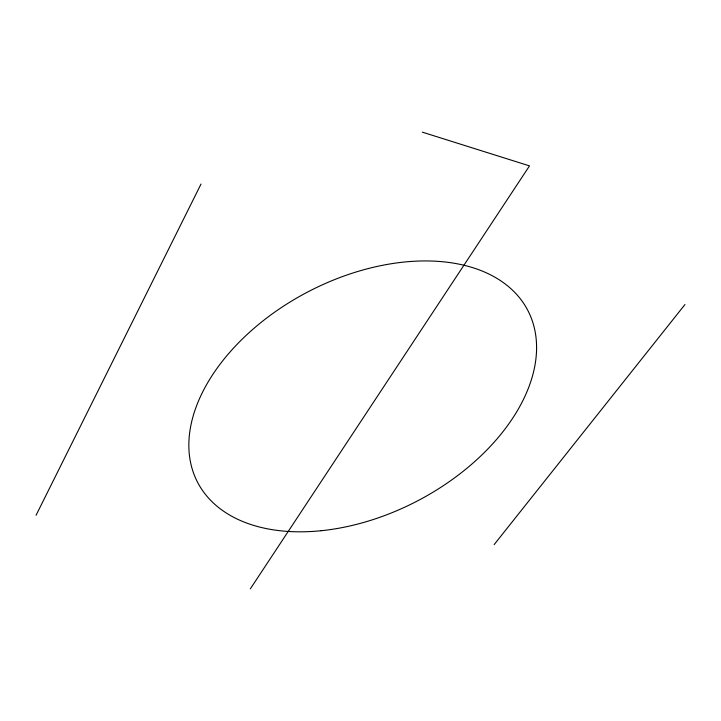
<?xml version="1.0" encoding="UTF-8"?>
<svg xmlns="http://www.w3.org/2000/svg" width="721" height="721" viewBox="0 0 721 721"><rect width="100%" height="100%" fill="white"/><g stroke="black" fill="none" stroke-linecap="round" stroke-linejoin="round"><path stroke-width="1.08" d="M36.05 515.299L201.015 184.053M250.331 588.859L529.502 165.884L422.29 132.141M494.146 544.607L684.95 304.541M321.178 530.719A186.135 118.001 -27.5 0 0 529.746 314.401A186.135 118.001 -27.5 0 0 237.272 344.124A186.135 118.001 -27.5 0 0 321.178 530.719"/></g></svg>
